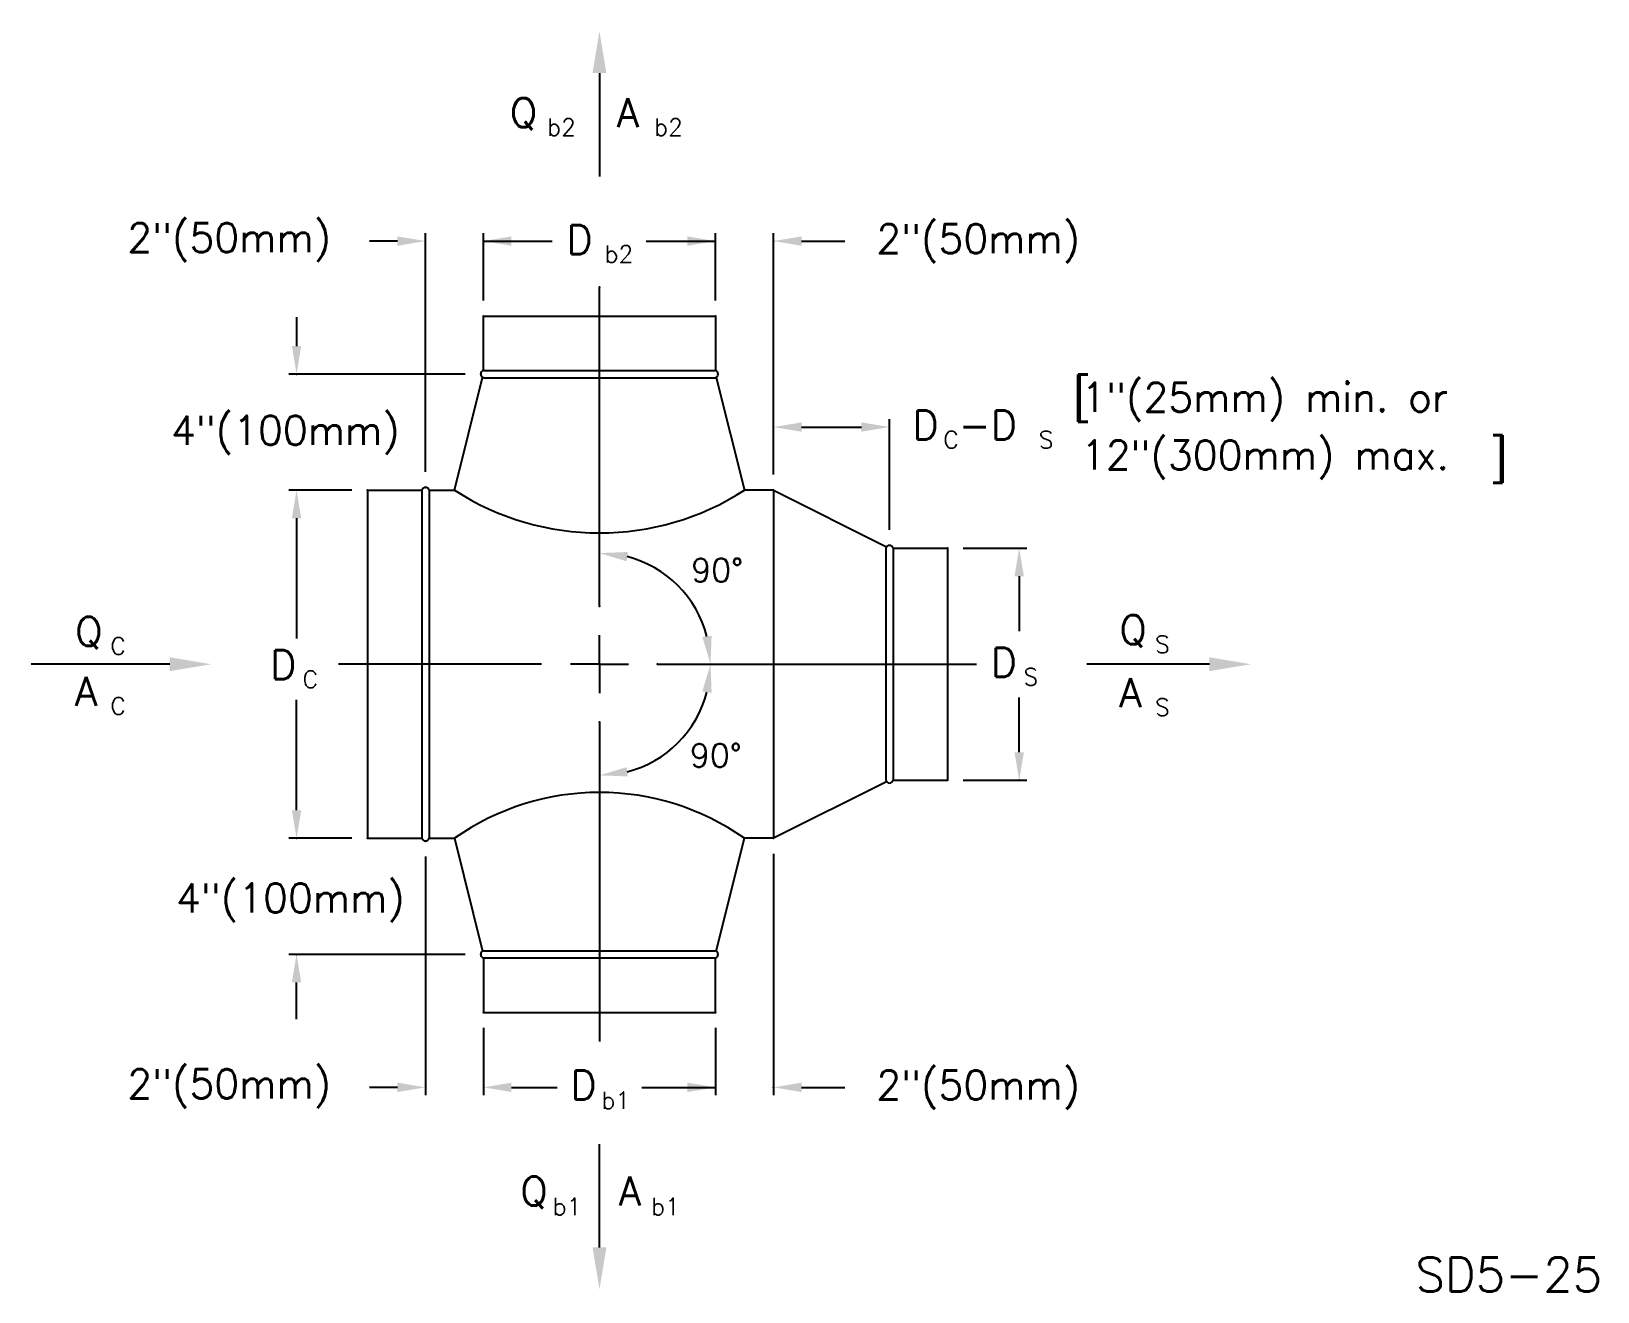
# Model space of a CAD drawing. Extents: x 1 to 11.1, y 0.2 to 8.3.
import ezdxf
from ezdxf.enums import TextEntityAlignment as Align

# ---------------------------------------------------------------- set-up
doc = ezdxf.new("R2010")
doc.units = 0
doc.header["$LTSCALE"] = 3
doc.header["$MEASUREMENT"] = 0
doc.layers.get('0').update_dxf_attribs({"linetype": 'CONTINUOUS'})
doc.layers.get('Defpoints').update_dxf_attribs({"linetype": 'CONTINUOUS'})
doc.layers.add('ALT', color=7, linetype='CONTINUOUS')
doc.layers.add('NUMBER', color=7, linetype='CONTINUOUS')
doc.styles.add('ROMANS', font='romans')
doc.dimstyles.get("Standard").update_dxf_attribs({"dimtxt": 0.18, "dimasz": 0.18, "dimexe": 0.18, "dimexo": 0.0625, "dimgap": 0.09, "dimtad": 0, "dimtih": 1, "dimtoh": 1, "dimdec": 4, "dimzin": 0, "dimdsep": 46, "dimtxsty": 'Standard', "dimcen": 0.09, "dimadec": 0, "dimazin": 0, "dimtfac": 1, "dimtdec": 4, "dimtofl": 0, "dimtmove": 0, "dimatfit": 3, "dimfxl": 0, "dimtolj": 1, "dimtzin": 0, "dimarcsym": 0})

# ---------------------------------------------------------------- blocks, each defined once
blk = doc.blocks.new('*D2')
at = {"layer": 'ALT', "color": 0, "lineweight": -2}
for p, q in [((5.772, 5.457), (5.772, 5.812)), ((5.952, 5.762), (6.336, 5.762)), ((6.516, 5.103), (6.516, 5.812))]:
    blk.add_line(p, q, dxfattribs=at)
at = {"layer": 'ALT', "color": 0}
for points in [[(5.952, 5.792), (5.952, 5.732), (5.772, 5.762)], [(6.336, 5.792), (6.336, 5.732), (6.516, 5.762)]]:
    blk.add_solid(points, dxfattribs=at)
at = {"layer": 'Defpoints', "color": 0}
for p in [(6.516, 5.762), (5.772, 5.357), (6.516, 5.003)]:
    blk.add_point(p, dxfattribs=at)
at = {"layer": 'ALT', "color": 0, "insert": (6.144, 6.03), "char_height": 0.18, "attachment_point": 5}
blk.add_mtext('\\A1;  ', dxfattribs=at)

msp = doc.modelspace()

# ---------------------------------------------------------------- linework, layer by layer
for p, q in [((4.65516, 8.03258), (4.65516, 7.36994)), ((4.65516, 4.61292), (4.65516, 6.6604)), ((3.91062, 6.47426), (5.39969, 6.47426)), ((3.91062, 6.12526), (3.91062, 6.47426)), ((5.39969, 6.47426), (5.39969, 6.12526)), ((3.72449, 5.35746), (3.90536, 6.08096)), ((3.91062, 6.12526), (5.39969, 6.12526)), ((3.91062, 6.07873), (5.39969, 6.07873)), ((5.40495, 6.08096), (5.58583, 5.35746)), ((3.16609, 5.35746), (3.16609, 3.12385)), ((3.16609, 5.35746), (3.51509, 5.35746)), ((3.51509, 5.35746), (3.51509, 3.12385)), ((3.56162, 5.35746), (3.56162, 3.12385)), ((3.56162, 5.35746), (3.72449, 5.35746)), ((5.77196, 5.35746), (5.58583, 5.35746)), ((5.77196, 5.35746), (5.77196, 3.12385)), ((5.77196, 5.35746), (6.49823, 4.99433)), ((6.49323, 4.98519), (6.49323, 3.49612)), ((6.53977, 4.98519), (6.88877, 4.98519)), ((6.53977, 4.98519), (6.53977, 3.49612)), ((6.88877, 4.98519), (6.88877, 3.49612)), ((4.65516, 4.24065), (4.65516, 4.42679)), ((1.89689, 4.24065), (1.00892, 4.24065)), ((4.28289, 4.24065), (2.97995, 4.24065)), ((4.65516, 4.24065), (4.46902, 4.24065)), ((4.65516, 4.24065), (4.65516, 4.05452)), ((4.65516, 4.24065), (4.84129, 4.24065)), ((5.02743, 4.24065), (7.0749, 4.24065)), ((8.56938, 4.24065), (7.78347, 4.24065)), ((4.65516, 3.86839), (4.65516, 1.82091)), ((6.49823, 3.48698), (5.77196, 3.12385)), ((6.53977, 3.49612), (6.88877, 3.49612)), ((3.16609, 3.12385), (3.51509, 3.12385)), ((3.56162, 3.12385), (3.72449, 3.12385)), ((3.72449, 3.12385), (3.90536, 2.40035)), ((5.40495, 2.40035), (5.58583, 3.12385)), ((5.77196, 3.12385), (5.58583, 3.12385)), ((3.91062, 2.40258), (5.39969, 2.40258)), ((3.91062, 2.35605), (3.91062, 2.00705)), ((3.91062, 2.35605), (5.39969, 2.35605)), ((5.39969, 2.00705), (5.39969, 2.35605)), ((3.91062, 2.00705), (5.39969, 2.00705)), ((4.65516, 0.4996), (4.65516, 1.16224))]:
    msp.add_line(p, q)
at = {"linetype": 'ByBlock'}
for p, q in [((3.91062, 6.57426), (3.91062, 7.00513)), ((3.91062, 6.95513), (4.35081, 6.95513)), ((4.95584, 6.95513), (5.39969, 6.95513)), ((5.39969, 6.57426), (5.39969, 7.00513)), ((3.06609, 5.35746), (2.6611, 5.35746)), ((2.7111, 5.17746), (2.7111, 4.40522)), ((6.98877, 4.98519), (7.39912, 4.98519)), ((7.34912, 4.80519), (7.34912, 4.45295)), ((7.34912, 3.67612), (7.34912, 4.02648)), ((2.7111, 3.30385), (2.7111, 4.01221)), ((6.98877, 3.49612), (7.39912, 3.49612)), ((3.06609, 3.12385), (2.6611, 3.12385)), ((3.06609, 3.12385), (2.6611, 3.12385)), ((3.91062, 1.90705), (3.91062, 1.47618)), ((5.39969, 1.90705), (5.39969, 1.47618)), ((4.09062, 1.52618), (4.38273, 1.52618)), ((4.92645, 1.52618), (5.39969, 1.52618))]:
    msp.add_line(p, q, dxfattribs=at)
for centre, radius, start, end in [((3.91741, 6.10199), 0.02424, 106.260205, 253.739795), ((5.39291, 6.10199), 0.02424, 286.260205, 73.739795), ((3.53835, 5.35067), 0.02424, 16.260205, 163.739795), ((4.65516, 6.79655), 1.7138, 237.108913, 302.891087), ((6.5165, 4.9784), 0.02424, 16.260205, 163.739795), ((4.65516, 1.79891), 1.61914, 54.91487, 125.08513), ((6.5165, 3.5029), 0.02424, 196.260205, 343.739795), ((3.53835, 3.13064), 0.02424, 196.260205, 343.739795), ((3.91741, 2.37931), 0.02424, 106.260205, 253.739795), ((5.39291, 2.37931), 0.02424, 286.260205, 73.739795)]:
    msp.add_arc(centre, radius, start, end)
for start, end in [(14.507212, 75.492788), (284.507212, 345.492788)]:
    msp.add_arc((4.65516, 4.24065), 0.71281, start, end, dxfattribs=at)
for points in [[(4.61049, 8.03258), (4.69983, 8.03258), (4.65516, 8.30061)], [(1.89689, 4.28533), (1.89689, 4.19598), (2.16492, 4.24065)], [(8.56938, 4.28533), (8.56938, 4.19598), (8.83741, 4.24065)], [(4.61049, 0.4996), (4.69983, 0.4996), (4.65516, 0.23157)]]:
    msp.add_solid(points)
for points in [[(4.09062, 6.92513), (4.09062, 6.98513), (3.91062, 6.95513)], [(5.21969, 6.92513), (5.21969, 6.98513), (5.39969, 6.95513)], [(2.7411, 5.17746), (2.6811, 5.17746), (2.7111, 5.35746)], [(4.82993, 4.90097), (4.83751, 4.96049), (4.65516, 4.95346)], [(7.37912, 4.80519), (7.31912, 4.80519), (7.34912, 4.98519)], [(5.31548, 4.41543), (5.375, 4.423), (5.36797, 4.24065)], [(5.31548, 4.06588), (5.375, 4.05831), (5.36797, 4.24065)], [(7.37912, 3.67612), (7.31912, 3.67612), (7.34912, 3.49612)], [(4.82993, 3.58033), (4.83751, 3.52081), (4.65516, 3.52785)], [(2.7411, 3.30385), (2.6811, 3.30385), (2.7111, 3.12385)], [(4.09062, 1.49618), (4.09062, 1.55618), (3.91062, 1.52618)], [(5.21969, 1.49618), (5.21969, 1.55618), (5.39969, 1.52618)]]:
    msp.add_solid(points, dxfattribs=at)
at = {"layer": 'ALT', "linetype": 'ByBlock'}
for p, q in [((3.35835, 6.95513), (3.17835, 6.95513)), ((3.53835, 5.47491), (3.53835, 7.00513)), ((5.77196, 5.45746), (5.77196, 7.00513)), ((5.95196, 6.95513), (6.13196, 6.95513)), ((6.13196, 6.95513), (6.23015, 6.95513)), ((2.7111, 6.46705), (2.7111, 6.28199)), ((3.79317, 6.10199), (2.6611, 6.10199)), ((5.77196, 3.02385), (5.77196, 1.47618)), ((3.53835, 3.0064), (3.53835, 1.47618)), ((3.79317, 2.37931), (2.6611, 2.37931)), ((2.7111, 1.96361), (2.7111, 2.19931)), ((3.35835, 1.52618), (3.17835, 1.52618)), ((5.95196, 1.52618), (6.13196, 1.52618)), ((6.13196, 1.52618), (6.23015, 1.52618))]:
    msp.add_line(p, q, dxfattribs=at)
for points in [[(3.35835, 6.92513), (3.35835, 6.98513), (3.53835, 6.95513)], [(5.95196, 6.92513), (5.95196, 6.98513), (5.77196, 6.95513)], [(2.7411, 6.28199), (2.6811, 6.28199), (2.7111, 6.10199)], [(2.7411, 2.19931), (2.6811, 2.19931), (2.7111, 2.37931)], [(3.35835, 1.49618), (3.35835, 1.55618), (3.53835, 1.52618)], [(5.95196, 1.49618), (5.95196, 1.55618), (5.77196, 1.52618)]]:
    msp.add_solid(points, dxfattribs=at)
at = {"layer": 'NUMBER', "linetype": 'ByBlock'}
for p in [(5.77196, 6.95513), (4.65516, 6.6604), (3.91062, 6.47426), (3.91062, 6.47426), (5.39969, 6.47426), (5.39969, 6.47426), (2.7111, 6.10199), (3.89317, 6.10199), (3.16609, 5.35746), (3.16609, 5.35746), (3.53835, 5.37491), (5.77196, 5.35746), (6.88877, 4.98519), (4.65516, 4.61292), (5.02743, 4.24065), (5.02743, 4.24065), (6.88877, 4.24065), (6.88877, 4.24065), (4.65516, 3.86839), (6.88877, 3.49612), (7.34912, 3.49612), (2.7111, 3.12385), (3.16609, 3.12385), (3.16609, 3.12385), (5.77196, 3.12385), (3.53835, 3.1064), (2.7111, 2.37931), (3.89317, 2.37931), (4.65516, 2.37931), (3.91062, 2.00705), (5.39969, 2.00705), (5.77196, 1.52618)]:
    msp.add_point(p, dxfattribs=at)

# ---------------------------------------------------------------- texts
at = {"style": 'ROMANS'}
for s, height, p in [('Q ', 0.186134, (4.07992, 7.68613)), ('A ', 0.186134, (4.76652, 7.68613)), ('D', 0.18613, (4.44378, 6.87166)), ('90%%d', 0.15, (5.24308, 4.76945)), ('Q ', 0.186134, (1.2897, 4.35758)), ('Q', 0.18613, (7.99192, 4.36874)), ('D', 0.18613, (2.5424, 4.14404)), ('D', 0.18613, (7.16684, 4.1602)), ('A', 0.18613, (1.2897, 3.97313)), ('A', 0.18613, (7.99192, 3.96534)), ('90%%d', 0.15, (5.23435, 3.58086)), ('D', 0.18613, (4.46933, 1.44865)), ('Q', 0.18613, (4.14714, 0.76744)), ('A', 0.18613, (4.77913, 0.76744))]:
    msp.add_text(s, height=height, dxfattribs=at).set_placement(p)
for s, p in [('b2', (4.41165, 7.68613)), ('b2', (5.09824, 7.68613)), ('b2', (4.78002, 6.87166)), ('S', (8.2684, 4.36874)), ('C', (1.56618, 4.35758)), ('C', (2.79928, 4.14404)), ('S', (7.42372, 4.1602)), ('C', (1.56618, 3.97313)), ('S', (8.2684, 3.96534)), ('b1', (4.7597, 1.44269)), ('b1', (4.4471, 0.76147)), ('b1', (5.07909, 0.76147))]:
    msp.add_text(s, height=0.11, dxfattribs=at).set_placement(p, align=Align.MIDDLE)
at = {"layer": 'ALT', "style": 'ROMANS'}
for s, p in [('2"(50mm)', (2.93323, 6.88472)), ('2"(50mm)', (7.74061, 6.87682)), ('4"(100mm)', (3.3732, 5.64878)), ('4"(100mm)', (3.4058, 2.64843)), ('2"(50mm)', (2.93323, 1.45577)), ('2"(50mm)', (7.74061, 1.44787))]:
    msp.add_text(s, height=0.186134, dxfattribs=at).set_placement(p, align=Align.RIGHT)
for s, height, p in [('[', 0.2, (7.6942, 5.86171)), ('1"(25mm) min. or', 0.186134, (7.74765, 5.86062)), ('D -D', 0.186134, (6.66474, 5.68241)), ('12"(300mm) max.', 0.186134, (7.74542, 5.49018)), (']', 0.2, (10.36508, 5.47162))]:
    msp.add_text(s, height=height, dxfattribs=at).set_placement(p)
for s, p in [('C', (6.91183, 5.68131)), ('S', (7.5219, 5.68131))]:
    msp.add_text(s, height=0.11, dxfattribs=at).set_placement(p, align=Align.MIDDLE)
at = {"layer": 'NUMBER', "style": 'ROMANS'}
msp.add_text('SD5-25', height=0.22, dxfattribs=at).set_placement((9.89254, 0.21558))

# ---------------------------------------------------------------- dimensions: what is measured, and where the dimension line sits
at = {"layer": 'ALT'}
dim = msp.add_linear_dim(base=(6.5165, 5.76168), p1=(5.77196, 5.35746), p2=(6.5165, 5.00264), text='  ', dimstyle='Standard', override={"dimexe": 0.05, "dimexo": 0.1, "dimtad": 1, "dimtih": 0, "dimtoh": 0, "dimtmove": 2}, dxfattribs=at)
dim.commit()
dim.dimension.update_dxf_attribs({"geometry": '*D2', "text_midpoint": (6.14423, 6.02971), "dimtype": 160})

doc.saveas('drawing.dxf')
